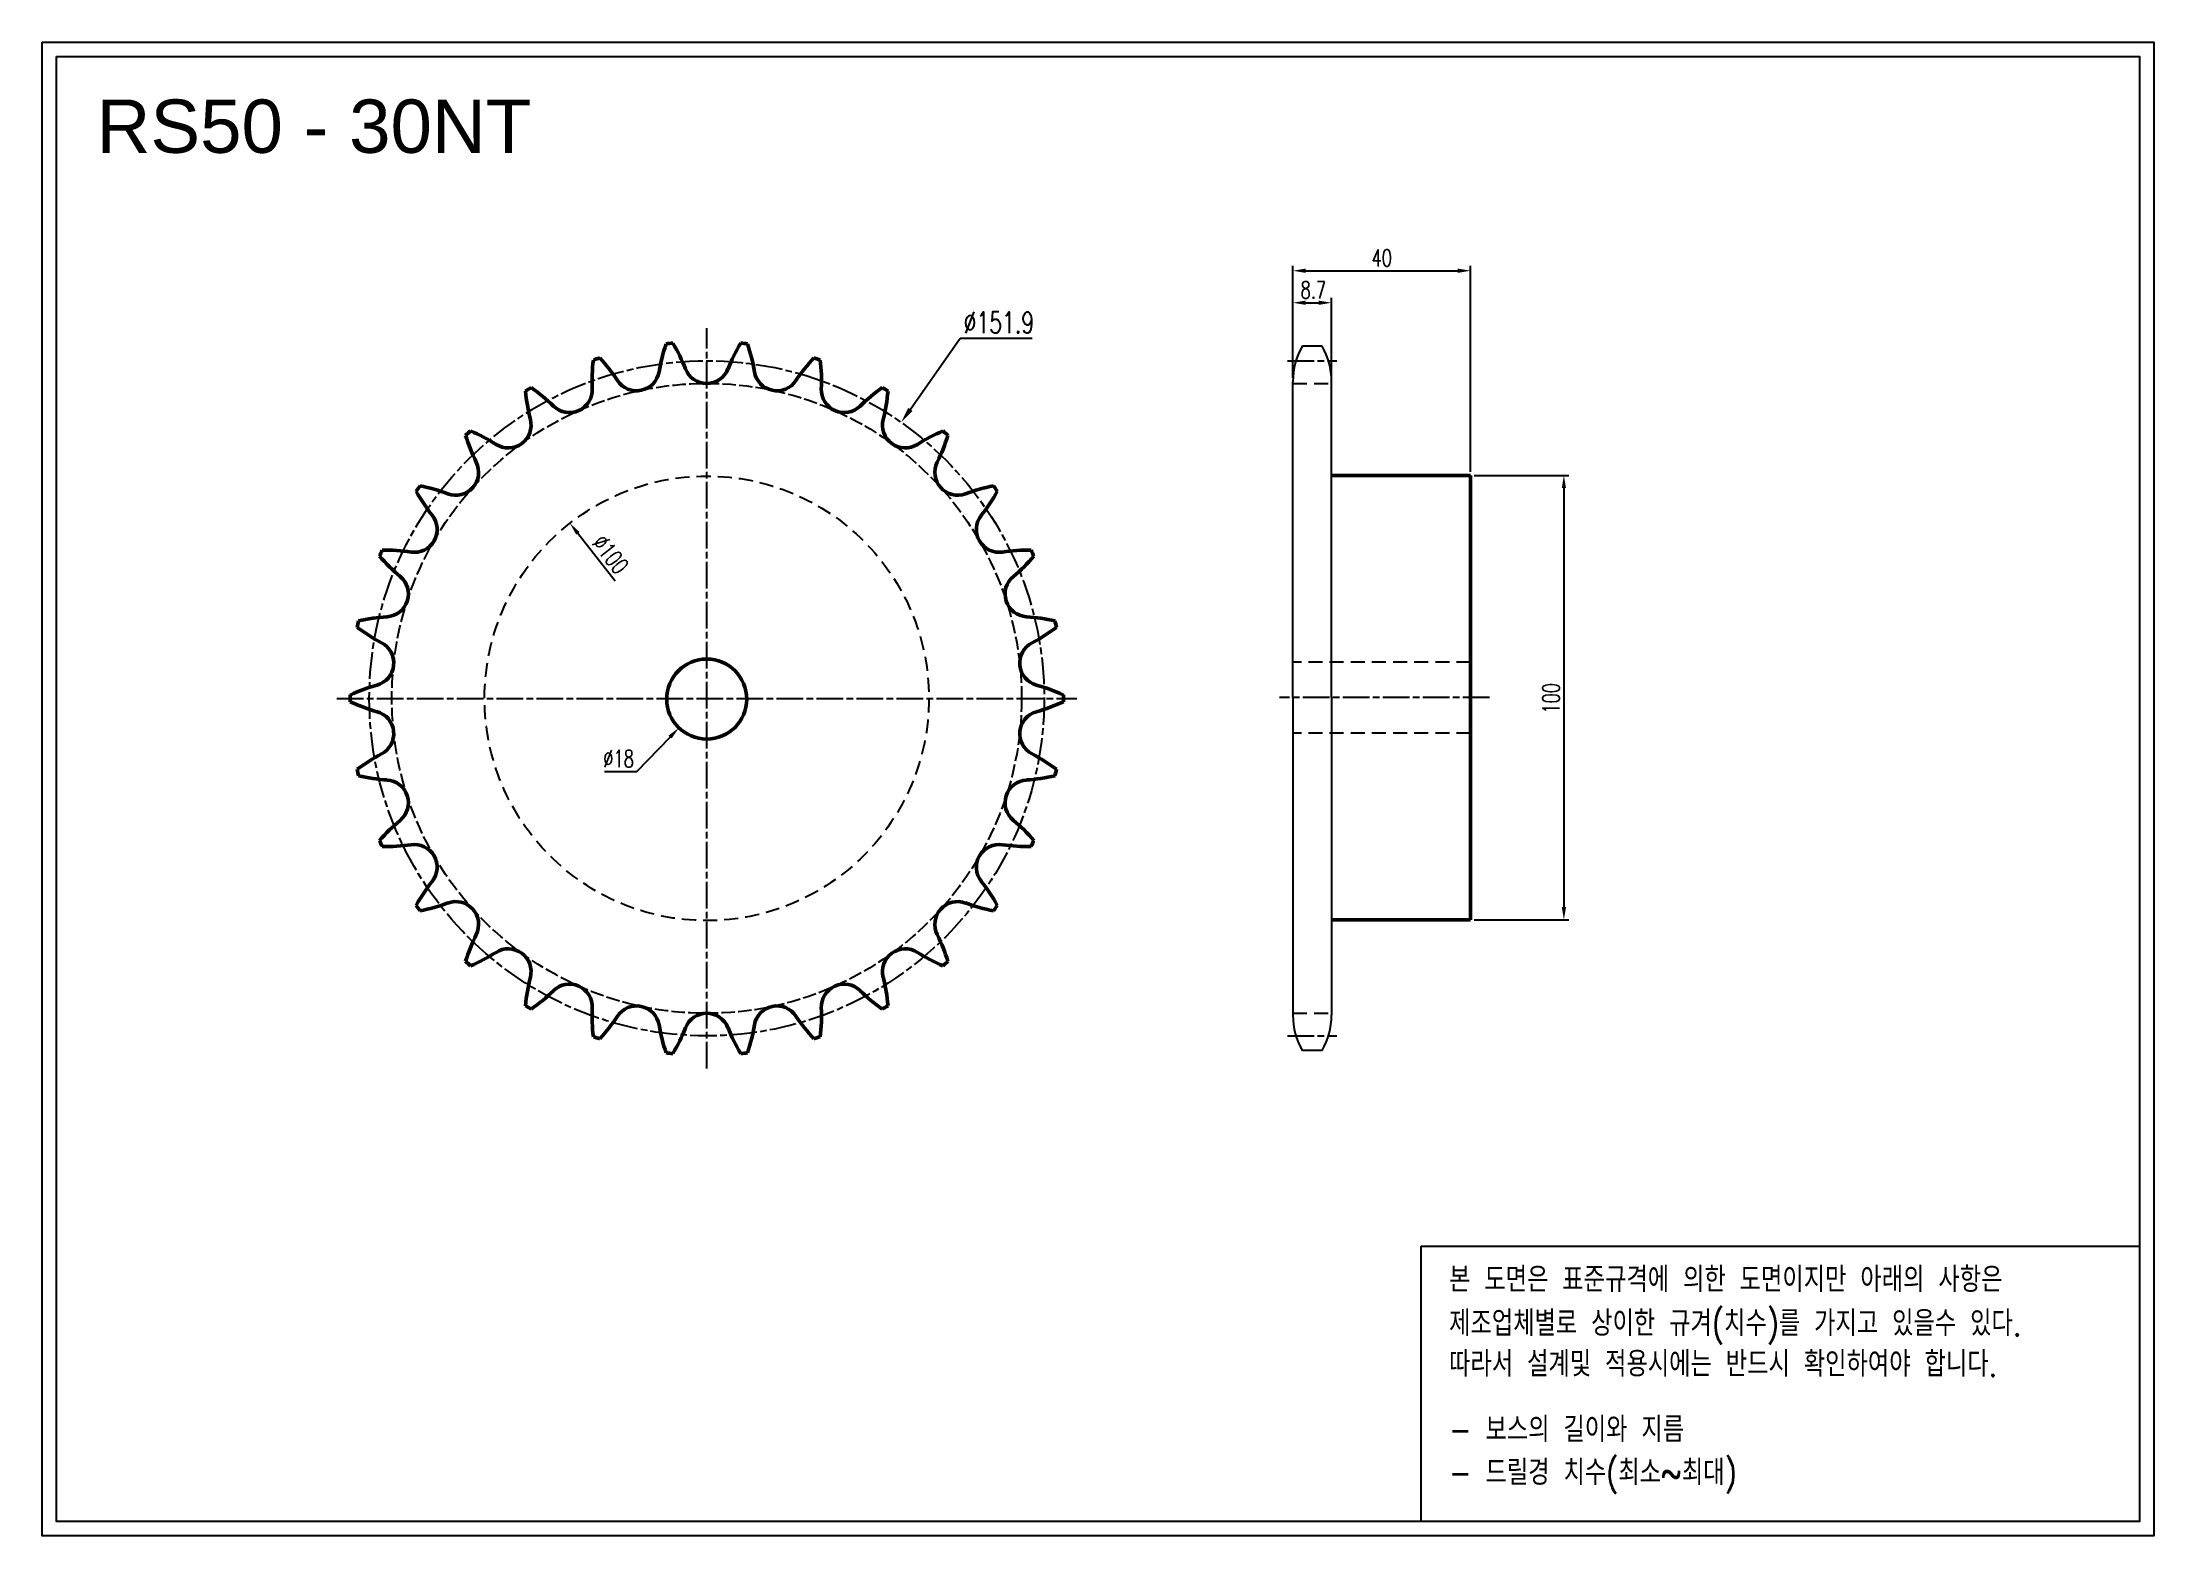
# Model space of a CAD drawing. Header units: millimetres. Extents: x 0 to 475, y 1098 to 1434.
import ezdxf

# ---------------------------------------------------------------- set-up
doc = ezdxf.new("R2010")
doc.units = ezdxf.units.MM
for name, pattern in [('AM_ISO02W050', [7.5, 6, -1.5]), ('AM_ISO02W050x2', [3.75, 3, -0.75]), ('AM_ISO08W050', [18, 12, -1.5, 3, -1.5]), ('AM_ISO08W050x2', [9, 6, -0.75, 1.5, -0.75]), ('HIDDEN', [9.525, 6.35, -3.175])]:
    doc.linetypes.add(name, pattern=pattern)
for name, color, linetype, lineweight in [('20', 7, 'Continuous', 50), ('21', 6, 'AM_ISO02W050', 25), ('22', 30, 'AM_ISO08W050', 25), ('VIS', 7, 'Continuous', 50)]:
    doc.layers.add(name, color=color, linetype=linetype, lineweight=lineweight)
doc.layers.add('HL', color=2, linetype='HIDDEN')
doc.layers.add('S-DIM', color=7, linetype='Continuous')
doc.styles.add('HAN', font='ROMANS.shx', dxfattribs={"width": 0.7, "bigfont": 'whgtxt.shx'})
doc.styles.add('HSG', font='SIMPLEX.shx', dxfattribs={"width": 0.7, "bigfont": 'HSG.shx'})
doc.styles.get("Standard").update_dxf_attribs({"font": 'arial.ttf'})
doc.dimstyles.new('APP10', dxfattribs={"dimscale": 2, "dimtxt": 2.4, "dimasz": 1.8, "dimexe": 0.7, "dimexo": 0.5, "dimgap": 0.6, "dimtad": 1, "dimtoh": 1, "dimdec": 1, "dimrnd": 0.01, "dimzin": 9, "dimdsep": 46, "dimtxsty": 'HSG', "dimcen": 0, "dimclrd": 1, "dimclre": 1, "dimclrt": 256, "dimazin": 2, "dimtp": 1, "dimtm": 1, "dimtfac": 0.5, "dimtdec": 1, "dimtofl": 0, "dimtmove": 0, "dimatfit": 3, "dimfxl": 0, "dimtvp": 1, "dimtolj": 2, "dimlwd": -1, "dimlwe": -1, "dimarcsym": 0})
doc.dimstyles.new('APP4', dxfattribs={"dimscale": 1.6, "dimtxt": 2.4, "dimasz": 1.8, "dimexe": 0.7, "dimexo": 0.5, "dimgap": 0.6, "dimtad": 1, "dimtoh": 1, "dimdec": 1, "dimrnd": 0.01, "dimzin": 9, "dimdsep": 46, "dimtxsty": 'HSG', "dimcen": 0, "dimclrd": 1, "dimclre": 1, "dimclrt": 256, "dimazin": 2, "dimtp": 1, "dimtm": 1, "dimtfac": 0.5, "dimtdec": 1, "dimtofl": 0, "dimtmove": 0, "dimatfit": 3, "dimfxl": 0, "dimtvp": 1, "dimtolj": 2, "dimlwd": -1, "dimlwe": -1, "dimarcsym": 0})

# ---------------------------------------------------------------- blocks, each defined once
blk = doc.blocks.new('*D1')
at = {"layer": 'Defpoints', "color": 0, "transparency": 16777216}
for p in [(193.29, 1348.17), (105.81, 1224.02)]:
    blk.add_point(p, dxfattribs=at)
at = {"layer": 'S-DIM', "color": 1, "transparency": 16777216}
for p, q in [((206.58, 1367.02), (195.37, 1351.11)), ((222.82, 1367.02), (206.58, 1367.02))]:
    blk.add_line(p, q, dxfattribs=at)
blk.add_solid([(194.88, 1351.46), (195.86, 1350.76), (193.29, 1348.17)], dxfattribs=at)
at = {"layer": 'S-DIM', "transparency": 16777216, "insert": (215.3, 1370.62), "char_height": 4.8, "attachment_point": 5, "style": 'HSG'}
blk.add_mtext('\\A2;∅151.9', dxfattribs=at)
blk = doc.blocks.new('*D2')
at = {"layer": 'Defpoints', "color": 0, "transparency": 16777216}
for p in [(290.16, 1375.1), (281.46, 1357.4), (290.16, 1357.4)]:
    blk.add_point(p, dxfattribs=at)
at = {"layer": 'S-DIM', "color": 1, "transparency": 16777216}
for p, q in [((281.46, 1358.2), (281.46, 1376.22)), ((284.34, 1375.1), (287.28, 1375.1)), ((290.16, 1358.2), (290.16, 1376.22))]:
    blk.add_line(p, q, dxfattribs=at)
for points in [[(284.34, 1375.58), (284.34, 1374.62), (281.46, 1375.1)], [(287.28, 1375.58), (287.28, 1374.62), (290.16, 1375.1)]]:
    blk.add_solid(points, dxfattribs=at)
at = {"layer": 'S-DIM', "transparency": 16777216, "insert": (286.07, 1377.98), "char_height": 3.84, "attachment_point": 5, "style": 'HSG'}
blk.add_mtext('\\A2;8.7', dxfattribs=at)
blk = doc.blocks.new('*D3')
at = {"layer": 'Defpoints', "color": 0, "transparency": 16777216}
for p in [(321.46, 1382.3), (281.46, 1357.4), (321.46, 1336.27)]:
    blk.add_point(p, dxfattribs=at)
at = {"layer": 'S-DIM', "color": 1, "transparency": 16777216}
for p, q in [((281.46, 1358.2), (281.46, 1383.42)), ((321.46, 1337.07), (321.46, 1383.42)), ((284.34, 1382.3), (318.58, 1382.3))]:
    blk.add_line(p, q, dxfattribs=at)
for points in [[(284.34, 1382.78), (284.34, 1381.82), (281.46, 1382.3)], [(318.58, 1382.78), (318.58, 1381.82), (321.46, 1382.3)]]:
    blk.add_solid(points, dxfattribs=at)
at = {"layer": 'S-DIM', "transparency": 16777216, "insert": (301.46, 1385.18), "char_height": 3.84, "attachment_point": 5, "style": 'HSG'}
blk.add_mtext('\\A2;40', dxfattribs=at)
blk = doc.blocks.new('*D4')
at = {"layer": 'Defpoints', "color": 0, "transparency": 16777216}
for p in [(321.46, 1336.27), (321.46, 1236.27), (342.45, 1236.27)]:
    blk.add_point(p, dxfattribs=at)
at = {"layer": 'S-DIM', "color": 1, "transparency": 16777216}
for p, q in [((322.26, 1336.27), (343.57, 1336.27)), ((342.45, 1333.39), (342.45, 1239.15)), ((322.26, 1236.27), (343.57, 1236.27))]:
    blk.add_line(p, q, dxfattribs=at)
for points in [[(341.97, 1333.39), (342.93, 1333.39), (342.45, 1336.27)], [(341.97, 1239.15), (342.93, 1239.15), (342.45, 1236.27)]]:
    blk.add_solid(points, dxfattribs=at)
at = {"layer": 'S-DIM', "transparency": 16777216, "insert": (339.57, 1286.1), "char_height": 3.84, "attachment_point": 5, "rotation": 90, "style": 'HSG'}
blk.add_mtext('\\A2;100', dxfattribs=at)
blk = doc.blocks.new('*D5')
at = {"layer": 'Defpoints', "color": 0, "transparency": 16777216}
for p in [(118.76, 1325.49), (180.34, 1246.7)]:
    blk.add_point(p, dxfattribs=at)
at = {"layer": 'S-DIM', "color": 1, "transparency": 16777216}
blk.add_line((128.93, 1312.48), (120.54, 1323.22), dxfattribs=at)
blk.add_solid([(120.91, 1323.52), (120.16, 1322.93), (118.76, 1325.49)], dxfattribs=at)
at = {"layer": 'S-DIM', "transparency": 16777216, "insert": (127.89, 1318.49), "char_height": 3.84, "attachment_point": 5, "rotation": 308.0109, "style": 'HSG'}
blk.add_mtext('\\A2;∅100', dxfattribs=at)
blk = doc.blocks.new('*D6')
at = {"layer": 'Defpoints', "color": 0, "transparency": 16777216}
for p in [(155.81, 1292.39), (143.29, 1279.46)]:
    blk.add_point(p, dxfattribs=at)
at = {"layer": 'S-DIM', "color": 1, "transparency": 16777216}
for p, q in [((133.8, 1269.65), (141.29, 1277.39)), ((126.56, 1269.65), (133.8, 1269.65))]:
    blk.add_line(p, q, dxfattribs=at)
blk.add_solid([(140.94, 1277.72), (141.63, 1277.06), (143.29, 1279.46)], dxfattribs=at)
at = {"layer": 'S-DIM', "transparency": 16777216, "insert": (129.7, 1272.53), "char_height": 3.84, "attachment_point": 5, "style": 'HSG'}
blk.add_mtext('\\A2;∅18', dxfattribs=at)

msp = doc.modelspace()

# ---------------------------------------------------------------- linework, layer by layer
for p, q in [((288.03, 1365.34), (283.59, 1365.34)), ((281.46, 1286.27), (281.46, 1357.4)), ((290.16, 1286.27), (290.16, 1357.4)), ((281.46, 1286.27), (281.46, 1214.79)), ((290.16, 1286.27), (290.16, 1214.79)), ((288.03, 1206.85), (283.59, 1206.85))]:
    msp.add_line(p, q)
for points in [[(0, 1433.71), (475.2, 1433.71), (475.2, 1097.71), (0, 1097.71)], [(3.2, 1430.51), (472, 1430.51), (472, 1100.91), (3.2, 1100.91)]]:
    msp.add_lwpolyline(points, close=True)
at = {"color": 6}
msp.add_lwpolyline([(310.36, 1162.83), (472, 1162.83), (472, 1100.91), (310.36, 1100.91)], close=True, dxfattribs=at)
for centre, start, end in [((297.33, 1357.4), 150, 180), ((274.28, 1357.4), 0, 30), ((297.33, 1214.79), 180, 210), ((274.28, 1214.79), 330, 0)]:
    msp.add_arc(centre, 15.87, start, end)
at = {"layer": '20'}
for centre, radius, start, end in [((177.29, 1353.14), 39.01, 160.9716, 170.5), ((149.55, 1286.1), 80.28, 95.4619, 96.5381), ((108.48, 1345.9), 39.01, 21.5, 31.0284), ((190.63, 1345.9), 39.01, 148.9716, 158.5), ((149.55, 1286.1), 80.28, 83.4619, 84.5381), ((121.81, 1353.14), 39.01, 9.5, 19.0284), ((162.75, 1357.44), 39.01, 172.9716, 182.5), ((149.55, 1286.1), 80.28, 107.4619, 108.5381), ((96.94, 1336.06), 39.01, 33.5, 43.0284), ((133.75, 1360.42), 5.13, 213.5, 350.5), ((149.55, 1362.08), 5.13, 201.5, 338.5), ((165.35, 1360.42), 5.13, 189.5, 326.5), ((202.16, 1336.06), 39.01, 136.9716, 146.5), ((149.55, 1286.1), 80.28, 71.4619, 72.5381), ((136.36, 1357.44), 39.01, 357.5, 7.0284), ((149.55, 1286.1), 80.28, 119.4619, 120.5381), ((147.63, 1358.62), 39.01, 184.9716, 194.5), ((87.7, 1324.03), 39.01, 45.5, 55.0284), ((118.65, 1355.51), 5.13, 225.5, 2.5), ((180.46, 1355.51), 5.13, 177.5, 314.5), ((211.4, 1324.03), 39.01, 124.9716, 134.5), ((149.55, 1286.1), 80.28, 59.4619, 60.5381), ((151.48, 1358.62), 39.01, 345.5, 355.0284), ((149.55, 1286.1), 80.28, 131.4619, 132.5381), ((132.59, 1356.64), 39.01, 196.9716, 206.5), ((81.17, 1310.34), 39.01, 57.5, 67.0284), ((104.89, 1347.57), 5.13, 237.5, 14.5), ((194.22, 1347.57), 5.13, 165.5, 302.5), ((217.94, 1310.34), 39.01, 112.9716, 122.5), ((166.51, 1356.64), 39.01, 333.5, 343.0284), ((149.55, 1286.1), 80.28, 47.4619, 48.5381), ((93.08, 1336.94), 5.13, 249.5, 26.5), ((206.02, 1336.94), 5.13, 153.5, 290.5), ((149.55, 1286.1), 80.28, 143.4619, 144.5381), ((118.29, 1351.57), 39.01, 208.9716, 218.5), ((77.62, 1295.59), 39.01, 69.5, 79.0284), ((221.48, 1295.59), 39.01, 100.9716, 110.5), ((180.81, 1351.57), 39.01, 321.5, 331.0284), ((149.55, 1286.1), 80.28, 35.4619, 36.5381), ((83.75, 1324.09), 5.13, 261.5, 38.5), ((215.36, 1324.09), 5.13, 141.5, 278.5), ((149.55, 1286.1), 80.28, 155.4619, 156.5381), ((105.36, 1343.64), 39.01, 220.9716, 230.5), ((77.22, 1280.43), 39.01, 81.5, 91.0284), ((221.88, 1280.43), 39.01, 88.9716, 98.5), ((193.74, 1343.64), 39.01, 309.5, 319.0284), ((149.55, 1286.1), 80.28, 23.4619, 24.5381), ((77.28, 1309.58), 5.13, 273.5, 50.5), ((221.82, 1309.58), 5.13, 129.5, 266.5), ((149.55, 1286.1), 80.28, 167.4619, 168.5381), ((94.37, 1333.2), 39.01, 232.9716, 242.5), ((79.98, 1265.51), 39.01, 93.5, 103.0284), ((219.13, 1265.51), 39.01, 76.9716, 86.5), ((204.74, 1333.2), 39.01, 297.5, 307.0284), ((149.55, 1286.1), 80.28, 11.4619, 12.5381), ((73.98, 1294.04), 5.13, 285.5, 62.5), ((225.12, 1294.04), 5.13, 117.5, 254.5), ((85.78, 1251.5), 39.01, 105.5, 115.0284), ((213.33, 1251.5), 39.01, 64.9716, 74.5), ((149.55, 1286.1), 80.28, 179.4619, 180.5381), ((85.78, 1320.69), 39.01, 244.9716, 254.5), ((73.98, 1278.15), 5.13, 297.5, 74.5), ((225.12, 1278.15), 5.13, 105.5, 242.5), ((213.33, 1320.69), 39.01, 285.5, 295.0284), ((149.55, 1286.1), 80.28, 359.4619, 0.5381), ((94.37, 1239), 39.01, 117.5, 127.0284), ((204.74, 1239), 39.01, 52.9716, 62.5), ((149.55, 1286.1), 80.28, 191.4619, 192.5381), ((149.55, 1286.1), 80.28, 347.4619, 348.5381), ((79.98, 1306.68), 39.01, 256.9716, 266.5), ((77.28, 1262.61), 5.13, 309.5, 86.5), ((221.82, 1262.61), 5.13, 93.5, 230.5), ((219.13, 1306.68), 39.01, 273.5, 283.0284), ((105.36, 1228.55), 39.01, 129.5, 139.0284), ((193.74, 1228.55), 39.01, 40.9716, 50.5), ((149.55, 1286.1), 80.28, 203.4619, 204.5381), ((77.22, 1291.76), 39.01, 268.9716, 278.5), ((83.75, 1248.1), 5.13, 321.5, 98.5), ((215.36, 1248.1), 5.13, 81.5, 218.5), ((221.88, 1291.76), 39.01, 261.5, 271.0284), ((149.55, 1286.1), 80.28, 335.4619, 336.5381), ((118.29, 1220.62), 39.01, 141.5, 151.0284), ((93.08, 1235.25), 5.13, 333.5, 110.5), ((206.02, 1235.25), 5.13, 69.5, 206.5), ((180.81, 1220.62), 39.01, 28.9716, 38.5), ((149.55, 1286.1), 80.28, 215.4619, 216.5381), ((77.62, 1276.6), 39.01, 280.9716, 290.5), ((221.48, 1276.6), 39.01, 249.5, 259.0284), ((149.55, 1286.1), 80.28, 323.4619, 324.5381), ((132.59, 1215.55), 39.01, 153.5, 163.0284), ((166.51, 1215.55), 39.01, 16.9716, 26.5), ((149.55, 1286.1), 80.28, 227.4619, 228.5381), ((81.17, 1261.85), 39.01, 292.9716, 302.5), ((104.89, 1224.62), 5.13, 345.5, 122.5), ((194.22, 1224.62), 5.13, 57.5, 194.5), ((217.94, 1261.85), 39.01, 237.5, 247.0284), ((149.55, 1286.1), 80.28, 311.4619, 312.5381), ((147.63, 1213.57), 39.01, 165.5, 175.0284), ((118.65, 1216.68), 5.13, 357.5, 134.5), ((180.46, 1216.68), 5.13, 45.5, 182.5), ((151.48, 1213.57), 39.01, 4.9716, 14.5), ((149.55, 1286.1), 80.28, 239.4619, 240.5381), ((87.7, 1248.16), 39.01, 304.9716, 314.5), ((133.75, 1211.77), 5.13, 9.5, 146.5), ((165.35, 1211.77), 5.13, 33.5, 170.5), ((211.4, 1248.16), 39.01, 225.5, 235.0284), ((149.55, 1286.1), 80.28, 299.4619, 300.5381), ((162.75, 1214.75), 39.01, 177.5, 187.0284), ((96.94, 1236.13), 39.01, 316.9716, 326.5), ((177.29, 1219.06), 39.01, 189.5, 199.0284), ((108.48, 1226.29), 39.01, 328.9716, 338.5), ((149.55, 1210.11), 5.13, 21.5, 158.5), ((190.63, 1226.29), 39.01, 201.5, 211.0284), ((121.81, 1219.06), 39.01, 340.9716, 350.5), ((202.16, 1236.13), 39.01, 213.5, 223.0284), ((136.36, 1214.75), 39.01, 352.9716, 2.5), ((149.55, 1286.1), 80.28, 251.4619, 252.5381), ((149.55, 1286.1), 80.28, 287.4619, 288.5381), ((149.55, 1286.1), 80.28, 263.4619, 264.5381), ((149.55, 1286.1), 80.28, 275.4619, 276.5381)]:
    msp.add_arc(centre, radius, start, end, dxfattribs=at)
at = {"layer": '21', "linetype": 'AM_ISO02W050x2'}
msp.add_circle((149.55, 1286.1), 70.86, dxfattribs=at)
at = {"layer": '22', "linetype": 'AM_ISO08W050x2'}
for p, q in [((149.55, 1202.81), (149.55, 1369.38)), ((280.28, 1362.03), (291.34, 1362.03)), ((66.27, 1286.1), (232.84, 1286.1)), ((325.68, 1286.27), (278.43, 1286.27)), ((280.28, 1210.16), (291.34, 1210.16))]:
    msp.add_line(p, q, dxfattribs=at)
msp.add_circle((149.55, 1286.1), 75.94, dxfattribs=at)
at = {"layer": 'HL', "ltscale": 0.5}
for p, q in [((281.46, 1356.95), (290.16, 1356.95)), ((321.46, 1294.27), (281.46, 1294.27)), ((321.46, 1278.27), (281.46, 1278.27)), ((281.46, 1215.24), (290.16, 1215.24))]:
    msp.add_line(p, q, dxfattribs=at)
msp.add_circle((149.55, 1286.1), 50, dxfattribs=at)
at = {"layer": 'VIS'}
for p, q in [((321.46, 1336.27), (290.16, 1336.27)), ((321.46, 1336.27), (321.46, 1236.27)), ((321.46, 1236.27), (290.16, 1236.27))]:
    msp.add_line(p, q, dxfattribs=at)
msp.add_circle((149.55, 1285.93), 9, dxfattribs=at)

# ---------------------------------------------------------------- texts
msp.add_text('RS50 - 30NT', height=12).set_placement((12.24, 1408.82))
at = {"color": 6, "style": 'HAN', "width": 0.8}
for s, p in [('본 도면은 표준규격에 의한 도면이지만 아래의 사항은', (316.61, 1152.51)), ('제조업체별로 상이한 규겨(치수)를 가지고 있을수 있다.', (316.61, 1142.66)), ('따라서 설계및 적용시에는 반드시 확인하여야 합니다.', (316.61, 1133.51)), ('- 보스의 길이와 지름', (316.61, 1118.78)), ('- 드릴경 치수(최소~최대)', (316.61, 1109.1))]:
    msp.add_text(s, height=5.6833, dxfattribs=at).set_placement(p)

# ---------------------------------------------------------------- dimensions: what is measured, and where the dimension line sits
at = {"layer": 'S-DIM', "color": 3}
dim = msp.add_linear_dim(base=(321.46, 1382.3), p1=(281.46, 1357.4), p2=(321.46, 1336.27), dimstyle='APP4', dxfattribs=at)
dim.commit()
dim.dimension.update_dxf_attribs({"geometry": '*D3', "text_midpoint": (301.46, 1385.18)})
dim = msp.add_linear_dim(base=(290.16, 1375.1), p1=(281.46, 1357.4), p2=(290.16, 1357.4), dimstyle='APP4', dxfattribs=at)
dim.commit()
dim.dimension.update_dxf_attribs({"geometry": '*D2', "text_midpoint": (286.07, 1375.1), "dimtype": 128})
for p1, p2, dimstyle, picture, middle in [((105.81, 1224.02), (193.29, 1348.17), 'APP10', '*D1', (215.3, 1367.02)), ((180.34, 1246.7), (118.76, 1325.49), 'APP4', '*D5', (125.62, 1316.72)), ((155.81, 1292.39), (143.29, 1279.46), 'APP4', '*D6', (129.7, 1269.65))]:
    dim = msp.add_diameter_dim_2p(p1=p1, p2=p2, dimstyle=dimstyle, dxfattribs=at)
    dim.commit()
    dim.dimension.update_dxf_attribs({"geometry": picture, "text_midpoint": middle, "dimtype": 131})
dim = msp.add_linear_dim(base=(342.45, 1236.27), p1=(321.46, 1336.27), p2=(321.46, 1236.27), angle=90, dimstyle='APP4', dxfattribs=at)
dim.commit()
dim.dimension.update_dxf_attribs({"geometry": '*D4', "text_midpoint": (342.45, 1286.1), "dimtype": 128})

doc.saveas('drawing.dxf')
